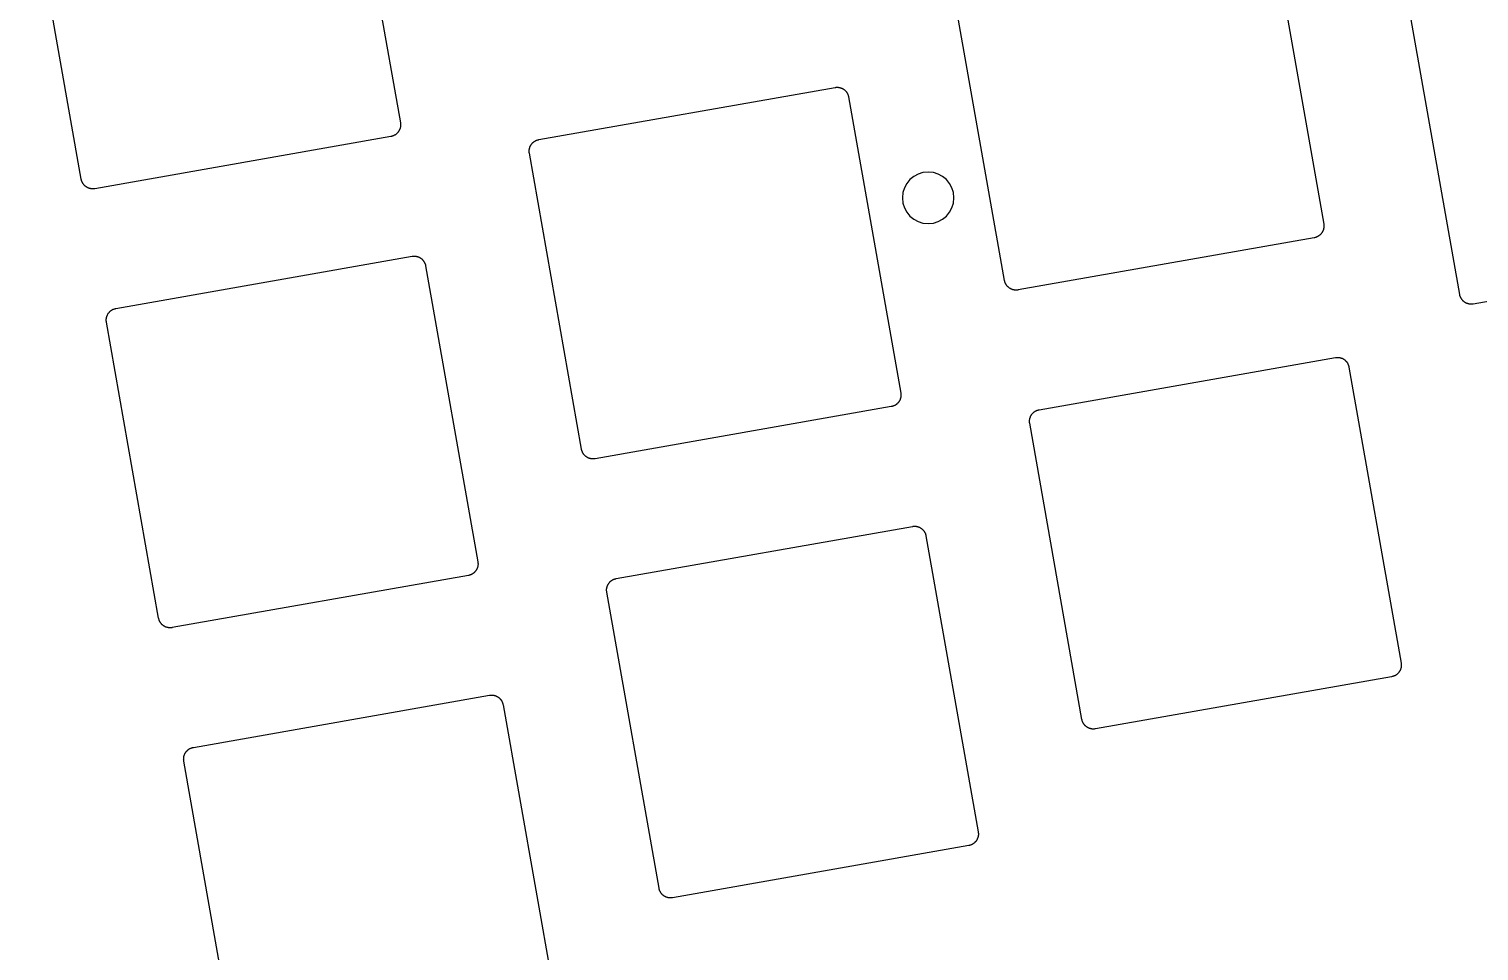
# Model space of a CAD drawing. Extents: x -763 to 762, y 34 to 355.
# Drawn here: x 314.6 to 376.6, y 229.8 to 269.2 of the extents above; entities that cross this region are included whole.
import ezdxf

# ---------------------------------------------------------------- set-up
doc = ezdxf.new("R2010")
doc.units = 0
doc.layers.add('2D_ACR_PLOT$CUT2', color=3, linetype='CONTINUOUS')

msp = doc.modelspace()

# ---------------------------------------------------------------- linework, layer by layer
at = {"layer": '2D_ACR_PLOT$CUT2'}
for p, q in [((328.274, 277.816), (330.505, 265.161)), ((316.865, 262.756), (314.634, 275.411)), ((367.725, 273.488), (369.956, 260.833)), ((356.316, 258.428), (354.085, 271.083)), ((375.766, 257.828), (373.535, 270.483)), ((336.419, 264.446), (349.074, 266.677)), ((349.074, 266.677), (349.091, 266.68)), ((349.091, 266.68), (349.108, 266.682)), ((349.108, 266.682), (349.125, 266.684)), ((349.125, 266.684), (349.142, 266.685)), ((349.142, 266.685), (349.159, 266.685)), ((349.159, 266.685), (349.176, 266.685)), ((349.176, 266.685), (349.193, 266.684)), ((349.193, 266.684), (349.21, 266.683)), ((349.21, 266.683), (349.227, 266.681)), ((349.227, 266.681), (349.244, 266.678)), ((349.244, 266.678), (349.261, 266.675)), ((349.261, 266.675), (349.277, 266.671)), ((349.277, 266.671), (349.294, 266.667)), ((349.294, 266.667), (349.31, 266.662)), ((349.31, 266.662), (349.326, 266.657)), ((349.326, 266.657), (349.342, 266.651)), ((349.342, 266.651), (349.358, 266.644)), ((349.358, 266.644), (349.374, 266.637)), ((349.374, 266.637), (349.389, 266.63)), ((349.389, 266.63), (349.404, 266.622)), ((349.404, 266.622), (349.419, 266.613)), ((349.419, 266.613), (349.433, 266.604)), ((349.433, 266.604), (349.447, 266.595)), ((349.447, 266.595), (349.461, 266.585)), ((349.461, 266.585), (349.475, 266.574)), ((349.475, 266.574), (349.488, 266.563)), ((349.488, 266.563), (349.501, 266.552)), ((349.501, 266.552), (349.513, 266.54)), ((349.513, 266.54), (349.525, 266.528)), ((349.525, 266.528), (349.536, 266.515)), ((349.536, 266.515), (349.547, 266.502)), ((349.547, 266.502), (349.558, 266.489)), ((349.558, 266.489), (349.568, 266.475)), ((349.568, 266.475), (349.578, 266.461)), ((349.578, 266.461), (349.587, 266.446)), ((349.587, 266.446), (349.596, 266.432)), ((349.596, 266.432), (349.604, 266.417)), ((349.604, 266.417), (349.611, 266.401)), ((349.611, 266.401), (349.619, 266.386)), ((349.619, 266.386), (349.625, 266.37)), ((349.625, 266.37), (349.631, 266.354)), ((349.631, 266.354), (349.637, 266.338)), ((349.637, 266.338), (349.642, 266.322)), ((349.642, 266.322), (349.646, 266.305)), ((349.646, 266.305), (349.65, 266.289)), ((349.65, 266.289), (349.653, 266.272)), ((349.653, 266.272), (351.884, 253.617)), ((330.099, 264.582), (317.445, 262.351)), ((330.116, 264.585), (330.099, 264.582)), ((330.133, 264.589), (330.116, 264.585)), ((330.149, 264.593), (330.133, 264.589)), ((330.166, 264.598), (330.149, 264.593)), ((330.182, 264.604), (330.166, 264.598)), ((330.198, 264.61), (330.182, 264.604)), ((330.214, 264.616), (330.198, 264.61)), ((330.229, 264.624), (330.214, 264.616)), ((330.244, 264.631), (330.229, 264.624)), ((330.259, 264.639), (330.244, 264.631)), ((330.274, 264.648), (330.259, 264.639)), ((330.288, 264.657), (330.274, 264.648)), ((330.303, 264.667), (330.288, 264.657)), ((330.316, 264.677), (330.303, 264.667)), ((330.33, 264.688), (330.316, 264.677)), ((330.343, 264.699), (330.33, 264.688)), ((330.355, 264.71), (330.343, 264.699)), ((330.368, 264.722), (330.355, 264.71)), ((330.379, 264.734), (330.368, 264.722)), ((330.391, 264.747), (330.379, 264.734)), ((330.402, 264.76), (330.391, 264.747)), ((330.412, 264.774), (330.402, 264.76)), ((330.422, 264.788), (330.412, 264.774)), ((330.432, 264.802), (330.422, 264.788)), ((330.441, 264.816), (330.432, 264.802)), ((330.449, 264.831), (330.441, 264.816)), ((330.457, 264.846), (330.449, 264.831)), ((330.465, 264.861), (330.457, 264.846)), ((330.472, 264.877), (330.465, 264.861)), ((330.478, 264.893), (330.472, 264.877)), ((330.484, 264.909), (330.478, 264.893)), ((330.49, 264.925), (330.484, 264.909)), ((330.495, 264.941), (330.49, 264.925)), ((330.499, 264.958), (330.495, 264.941)), ((330.503, 264.974), (330.499, 264.958)), ((330.506, 264.991), (330.503, 264.974)), ((330.505, 265.161), (330.508, 265.144)), ((330.508, 265.008), (330.506, 264.991)), ((330.508, 265.144), (330.51, 265.127)), ((330.51, 265.025), (330.508, 265.008)), ((330.51, 265.127), (330.511, 265.11)), ((330.512, 265.042), (330.51, 265.025)), ((330.511, 265.11), (330.512, 265.093)), ((330.512, 265.093), (330.513, 265.076)), ((330.513, 265.076), (330.512, 265.059)), ((330.512, 265.059), (330.512, 265.042)), ((336.006, 263.969), (336.007, 263.986)), ((336.006, 263.952), (336.006, 263.969)), ((336.006, 263.935), (336.006, 263.952)), ((336.007, 263.918), (336.006, 263.935)), ((336.007, 263.986), (336.008, 264.003)), ((336.008, 264.003), (336.01, 264.02)), ((336.01, 264.02), (336.013, 264.037)), ((336.013, 264.037), (336.016, 264.053)), ((336.016, 264.053), (336.02, 264.07)), ((336.02, 264.07), (336.024, 264.087)), ((336.024, 264.087), (336.029, 264.103)), ((336.029, 264.103), (336.034, 264.119)), ((336.034, 264.119), (336.04, 264.135)), ((336.04, 264.135), (336.047, 264.151)), ((336.047, 264.151), (336.054, 264.167)), ((336.054, 264.167), (336.061, 264.182)), ((336.061, 264.182), (336.069, 264.197)), ((336.069, 264.197), (336.078, 264.212)), ((336.078, 264.212), (336.087, 264.226)), ((336.087, 264.226), (336.096, 264.24)), ((336.096, 264.24), (336.106, 264.254)), ((336.106, 264.254), (336.117, 264.268)), ((336.117, 264.268), (336.128, 264.281)), ((336.128, 264.281), (336.139, 264.293)), ((336.139, 264.293), (336.151, 264.306)), ((336.151, 264.306), (336.163, 264.318)), ((336.163, 264.318), (336.176, 264.329)), ((336.176, 264.329), (336.189, 264.34)), ((336.189, 264.34), (336.202, 264.351)), ((336.202, 264.351), (336.216, 264.361)), ((336.216, 264.361), (336.23, 264.371)), ((336.23, 264.371), (336.245, 264.38)), ((336.245, 264.38), (336.259, 264.388)), ((336.259, 264.388), (336.274, 264.397)), ((336.274, 264.397), (336.289, 264.404)), ((336.289, 264.404), (336.305, 264.411)), ((336.305, 264.411), (336.321, 264.418)), ((336.321, 264.418), (336.337, 264.424)), ((336.337, 264.424), (336.353, 264.43)), ((336.353, 264.43), (336.369, 264.435)), ((336.369, 264.435), (336.386, 264.439)), ((336.386, 264.439), (336.402, 264.443)), ((336.402, 264.443), (336.419, 264.446)), ((336.009, 263.901), (336.007, 263.918)), ((336.011, 263.884), (336.009, 263.901)), ((336.014, 263.867), (336.011, 263.884)), ((338.245, 251.212), (336.014, 263.867)), ((316.869, 262.739), (316.865, 262.756)), ((316.873, 262.723), (316.869, 262.739)), ((316.877, 262.706), (316.873, 262.723)), ((316.882, 262.69), (316.877, 262.706)), ((316.887, 262.674), (316.882, 262.69)), ((316.893, 262.658), (316.887, 262.674)), ((316.9, 262.642), (316.893, 262.658)), ((316.907, 262.627), (316.9, 262.642)), ((316.915, 262.611), (316.907, 262.627)), ((316.923, 262.596), (316.915, 262.611)), ((316.932, 262.582), (316.923, 262.596)), ((316.941, 262.567), (316.932, 262.582)), ((316.95, 262.553), (316.941, 262.567)), ((316.961, 262.539), (316.95, 262.553)), ((316.971, 262.526), (316.961, 262.539)), ((316.982, 262.513), (316.971, 262.526)), ((316.994, 262.5), (316.982, 262.513)), ((317.006, 262.488), (316.994, 262.5)), ((317.018, 262.476), (317.006, 262.488)), ((317.031, 262.465), (317.018, 262.476)), ((317.044, 262.454), (317.031, 262.465)), ((317.057, 262.443), (317.044, 262.454)), ((317.071, 262.433), (317.057, 262.443)), ((317.085, 262.424), (317.071, 262.433)), ((317.1, 262.415), (317.085, 262.424)), ((317.114, 262.406), (317.1, 262.415)), ((317.13, 262.398), (317.114, 262.406)), ((317.145, 262.391), (317.13, 262.398)), ((317.16, 262.384), (317.145, 262.391)), ((317.176, 262.377), (317.16, 262.384)), ((317.192, 262.371), (317.176, 262.377)), ((317.208, 262.366), (317.192, 262.371)), ((317.225, 262.361), (317.208, 262.366)), ((317.241, 262.357), (317.225, 262.361)), ((317.258, 262.353), (317.241, 262.357)), ((317.275, 262.35), (317.258, 262.353)), ((317.292, 262.347), (317.275, 262.35)), ((317.309, 262.345), (317.292, 262.347)), ((317.326, 262.344), (317.309, 262.345)), ((317.343, 262.343), (317.326, 262.344)), ((317.36, 262.343), (317.343, 262.343)), ((317.377, 262.343), (317.36, 262.343)), ((317.394, 262.344), (317.377, 262.343)), ((317.411, 262.346), (317.394, 262.344)), ((317.428, 262.348), (317.411, 262.346)), ((317.445, 262.351), (317.428, 262.348)), ((369.55, 260.254), (356.896, 258.023)), ((369.567, 260.257), (369.55, 260.254)), ((369.584, 260.261), (369.567, 260.257)), ((369.6, 260.266), (369.584, 260.261)), ((369.617, 260.271), (369.6, 260.266)), ((369.633, 260.276), (369.617, 260.271)), ((369.649, 260.282), (369.633, 260.276)), ((369.664, 260.289), (369.649, 260.282)), ((369.68, 260.296), (369.664, 260.289)), ((369.695, 260.304), (369.68, 260.296)), ((369.71, 260.312), (369.695, 260.304)), ((369.725, 260.32), (369.71, 260.312)), ((369.739, 260.33), (369.725, 260.32)), ((369.753, 260.339), (369.739, 260.33)), ((369.767, 260.349), (369.753, 260.339)), ((369.781, 260.36), (369.767, 260.349)), ((369.794, 260.371), (369.781, 260.36)), ((369.806, 260.383), (369.794, 260.371)), ((369.818, 260.394), (369.806, 260.383)), ((369.83, 260.407), (369.818, 260.394)), ((369.842, 260.419), (369.83, 260.407)), ((369.853, 260.433), (369.842, 260.419)), ((369.863, 260.446), (369.853, 260.433)), ((369.873, 260.46), (369.863, 260.446)), ((369.883, 260.474), (369.873, 260.46)), ((369.892, 260.488), (369.883, 260.474)), ((369.9, 260.503), (369.892, 260.488)), ((369.908, 260.518), (369.9, 260.503)), ((369.916, 260.534), (369.908, 260.518)), ((369.923, 260.549), (369.916, 260.534)), ((369.929, 260.565), (369.923, 260.549)), ((369.935, 260.581), (369.929, 260.565)), ((369.941, 260.597), (369.935, 260.581)), ((369.945, 260.614), (369.941, 260.597)), ((369.95, 260.63), (369.945, 260.614)), ((369.953, 260.647), (369.95, 260.63)), ((369.957, 260.664), (369.953, 260.647)), ((369.956, 260.833), (369.959, 260.817)), ((369.959, 260.68), (369.957, 260.664)), ((369.959, 260.817), (369.961, 260.8)), ((369.961, 260.697), (369.959, 260.68)), ((369.961, 260.8), (369.962, 260.783)), ((369.962, 260.714), (369.961, 260.697)), ((369.962, 260.783), (369.963, 260.766)), ((369.963, 260.731), (369.962, 260.714)), ((369.963, 260.766), (369.963, 260.749)), ((369.963, 260.749), (369.963, 260.731)), ((389, 259.654), (376.345, 257.422)), ((318.348, 257.23), (331.002, 259.461)), ((331.002, 259.461), (331.019, 259.464)), ((331.019, 259.464), (331.036, 259.466)), ((331.036, 259.466), (331.053, 259.467)), ((331.053, 259.467), (331.07, 259.468)), ((331.07, 259.468), (331.087, 259.469)), ((331.087, 259.469), (331.104, 259.468)), ((331.104, 259.468), (331.122, 259.467)), ((331.122, 259.467), (331.139, 259.466)), ((331.139, 259.466), (331.155, 259.464)), ((331.155, 259.464), (331.172, 259.462)), ((331.172, 259.462), (331.189, 259.458)), ((331.189, 259.458), (331.206, 259.455)), ((331.206, 259.455), (331.222, 259.45)), ((331.222, 259.45), (331.239, 259.446)), ((331.239, 259.446), (331.255, 259.44)), ((331.255, 259.44), (331.271, 259.434)), ((331.271, 259.434), (331.287, 259.428)), ((331.287, 259.428), (331.302, 259.421)), ((331.302, 259.421), (331.318, 259.413)), ((331.318, 259.413), (331.333, 259.405)), ((331.333, 259.405), (331.347, 259.397)), ((331.347, 259.397), (331.362, 259.388)), ((331.362, 259.388), (331.376, 259.378)), ((331.376, 259.378), (331.39, 259.368)), ((331.39, 259.368), (331.403, 259.358)), ((331.403, 259.358), (331.416, 259.347)), ((331.416, 259.347), (331.429, 259.335)), ((331.429, 259.335), (331.441, 259.323)), ((331.441, 259.323), (331.453, 259.311)), ((331.453, 259.311), (331.465, 259.299)), ((331.465, 259.299), (331.476, 259.286)), ((331.476, 259.286), (331.487, 259.272)), ((331.487, 259.272), (331.497, 259.258)), ((331.497, 259.258), (331.506, 259.244)), ((331.506, 259.244), (331.515, 259.23)), ((331.515, 259.23), (331.524, 259.215)), ((331.524, 259.215), (331.532, 259.2)), ((331.532, 259.2), (331.54, 259.185)), ((331.54, 259.185), (331.547, 259.169)), ((331.547, 259.169), (331.554, 259.154)), ((331.554, 259.154), (331.56, 259.138)), ((331.56, 259.138), (331.565, 259.122)), ((331.565, 259.122), (331.57, 259.105)), ((331.57, 259.105), (331.575, 259.089)), ((331.575, 259.089), (331.578, 259.072)), ((331.578, 259.072), (331.582, 259.055)), ((331.582, 259.055), (333.813, 246.401)), ((356.32, 258.412), (356.316, 258.428)), ((356.323, 258.395), (356.32, 258.412)), ((356.328, 258.379), (356.323, 258.395)), ((356.333, 258.362), (356.328, 258.379)), ((356.338, 258.346), (356.333, 258.362)), ((356.344, 258.33), (356.338, 258.346)), ((356.351, 258.314), (356.344, 258.33)), ((356.358, 258.299), (356.351, 258.314)), ((356.366, 258.284), (356.358, 258.299)), ((356.374, 258.269), (356.366, 258.284)), ((356.382, 258.254), (356.374, 258.269)), ((356.392, 258.239), (356.382, 258.254)), ((356.401, 258.225), (356.392, 258.239)), ((356.411, 258.212), (356.401, 258.225)), ((356.422, 258.198), (356.411, 258.212)), ((356.433, 258.185), (356.422, 258.198)), ((356.445, 258.173), (356.433, 258.185)), ((356.457, 258.16), (356.445, 258.173)), ((356.469, 258.149), (356.457, 258.16)), ((356.482, 258.137), (356.469, 258.149)), ((356.495, 258.126), (356.482, 258.137)), ((356.508, 258.116), (356.495, 258.126)), ((356.522, 258.106), (356.508, 258.116)), ((356.536, 258.096), (356.522, 258.106)), ((356.551, 258.087), (356.536, 258.096)), ((356.565, 258.079), (356.551, 258.087)), ((356.58, 258.07), (356.565, 258.079)), ((356.596, 258.063), (356.58, 258.07)), ((356.611, 258.056), (356.596, 258.063)), ((356.627, 258.049), (356.611, 258.056)), ((356.643, 258.044), (356.627, 258.049)), ((356.659, 258.038), (356.643, 258.044)), ((356.676, 258.033), (356.659, 258.038)), ((356.692, 258.029), (356.676, 258.033)), ((356.709, 258.025), (356.692, 258.029)), ((356.726, 258.022), (356.709, 258.025)), ((356.743, 258.02), (356.726, 258.022)), ((356.759, 258.018), (356.743, 258.02)), ((356.776, 258.016), (356.759, 258.018)), ((356.794, 258.016), (356.776, 258.016)), ((356.811, 258.015), (356.794, 258.016)), ((356.828, 258.016), (356.811, 258.015)), ((356.845, 258.017), (356.828, 258.016)), ((356.862, 258.018), (356.845, 258.017)), ((356.879, 258.02), (356.862, 258.018)), ((356.896, 258.023), (356.879, 258.02)), ((375.769, 257.811), (375.766, 257.828)), ((375.773, 257.795), (375.769, 257.811)), ((375.778, 257.778), (375.773, 257.795)), ((375.782, 257.762), (375.778, 257.778)), ((375.788, 257.746), (375.782, 257.762)), ((375.794, 257.73), (375.788, 257.746)), ((318.104, 257.113), (318.117, 257.124)), ((318.117, 257.124), (318.131, 257.134)), ((318.131, 257.134), (318.145, 257.145)), ((318.145, 257.145), (318.159, 257.154)), ((318.159, 257.154), (318.173, 257.163)), ((318.173, 257.163), (318.188, 257.172)), ((318.188, 257.172), (318.203, 257.18)), ((318.203, 257.18), (318.218, 257.188)), ((318.218, 257.188), (318.234, 257.195)), ((318.234, 257.195), (318.249, 257.202)), ((318.249, 257.202), (318.265, 257.208)), ((318.265, 257.208), (318.281, 257.213)), ((318.281, 257.213), (318.298, 257.218)), ((318.298, 257.218), (318.314, 257.222)), ((318.314, 257.222), (318.331, 257.226)), ((318.331, 257.226), (318.348, 257.23)), ((375.801, 257.714), (375.794, 257.73)), ((375.808, 257.698), (375.801, 257.714)), ((375.815, 257.683), (375.808, 257.698)), ((375.824, 257.668), (375.815, 257.683)), ((375.832, 257.653), (375.824, 257.668)), ((375.841, 257.639), (375.832, 257.653)), ((375.851, 257.625), (375.841, 257.639)), ((375.861, 257.611), (375.851, 257.625)), ((375.872, 257.598), (375.861, 257.611)), ((375.883, 257.585), (375.872, 257.598)), ((375.894, 257.572), (375.883, 257.585)), ((375.906, 257.56), (375.894, 257.572)), ((375.919, 257.548), (375.906, 257.56)), ((375.931, 257.537), (375.919, 257.548)), ((375.944, 257.526), (375.931, 257.537)), ((375.958, 257.515), (375.944, 257.526)), ((375.972, 257.505), (375.958, 257.515)), ((375.986, 257.496), (375.972, 257.505)), ((376, 257.487), (375.986, 257.496)), ((376.015, 257.478), (376, 257.487)), ((376.03, 257.47), (376.015, 257.478)), ((376.045, 257.462), (376.03, 257.47)), ((376.061, 257.455), (376.045, 257.462)), ((376.077, 257.449), (376.061, 257.455)), ((376.093, 257.443), (376.077, 257.449)), ((376.109, 257.438), (376.093, 257.443)), ((376.125, 257.433), (376.109, 257.438)), ((376.142, 257.429), (376.125, 257.433)), ((376.159, 257.425), (376.142, 257.429)), ((376.175, 257.422), (376.159, 257.425)), ((376.192, 257.419), (376.175, 257.422)), ((376.209, 257.417), (376.192, 257.419)), ((376.226, 257.416), (376.209, 257.417)), ((376.243, 257.415), (376.226, 257.416)), ((376.26, 257.415), (376.243, 257.415)), ((376.277, 257.415), (376.26, 257.415)), ((376.294, 257.416), (376.277, 257.415)), ((376.311, 257.418), (376.294, 257.416)), ((376.328, 257.42), (376.311, 257.418)), ((376.345, 257.422), (376.328, 257.42)), ((317.935, 256.752), (317.936, 256.769)), ((317.935, 256.735), (317.935, 256.752)), ((317.935, 256.718), (317.935, 256.735)), ((317.936, 256.701), (317.935, 256.718)), ((317.936, 256.769), (317.937, 256.786)), ((317.937, 256.684), (317.936, 256.701)), ((317.937, 256.786), (317.939, 256.803)), ((317.939, 256.667), (317.937, 256.684)), ((317.939, 256.803), (317.941, 256.82)), ((317.942, 256.65), (317.939, 256.667)), ((317.941, 256.82), (317.945, 256.837)), ((320.173, 243.996), (317.942, 256.65)), ((317.945, 256.837), (317.948, 256.854)), ((317.948, 256.854), (317.953, 256.87)), ((317.953, 256.87), (317.957, 256.887)), ((317.957, 256.887), (317.963, 256.903)), ((317.963, 256.903), (317.969, 256.919)), ((317.969, 256.919), (317.975, 256.935)), ((317.975, 256.935), (317.982, 256.95)), ((317.982, 256.95), (317.99, 256.965)), ((317.99, 256.965), (317.998, 256.981)), ((317.998, 256.981), (318.006, 256.995)), ((318.006, 256.995), (318.015, 257.01)), ((318.015, 257.01), (318.025, 257.024)), ((318.025, 257.024), (318.035, 257.038)), ((318.035, 257.038), (318.045, 257.051)), ((318.045, 257.051), (318.056, 257.064)), ((318.056, 257.064), (318.068, 257.077)), ((318.068, 257.077), (318.08, 257.089)), ((318.08, 257.089), (318.092, 257.101)), ((318.092, 257.101), (318.104, 257.113)), ((357.799, 252.902), (370.453, 255.133)), ((370.453, 255.133), (370.47, 255.136)), ((370.47, 255.136), (370.487, 255.138)), ((370.487, 255.138), (370.504, 255.14)), ((370.504, 255.14), (370.521, 255.14)), ((370.521, 255.14), (370.538, 255.141)), ((370.538, 255.141), (370.555, 255.141)), ((370.555, 255.141), (370.572, 255.14)), ((370.572, 255.14), (370.589, 255.138)), ((370.589, 255.138), (370.606, 255.136)), ((370.606, 255.136), (370.623, 255.134)), ((370.623, 255.134), (370.64, 255.131)), ((370.64, 255.131), (370.657, 255.127)), ((370.657, 255.127), (370.673, 255.123)), ((370.673, 255.123), (370.69, 255.118)), ((370.69, 255.118), (370.706, 255.113)), ((370.706, 255.113), (370.722, 255.107)), ((370.722, 255.107), (370.738, 255.1)), ((370.738, 255.1), (370.753, 255.093)), ((370.753, 255.093), (370.768, 255.086)), ((370.768, 255.086), (370.784, 255.078)), ((370.784, 255.078), (370.798, 255.069)), ((370.798, 255.069), (370.813, 255.06)), ((370.813, 255.06), (370.827, 255.05)), ((370.827, 255.05), (370.841, 255.04)), ((370.841, 255.04), (370.854, 255.03)), ((370.854, 255.03), (370.867, 255.019)), ((370.867, 255.019), (370.88, 255.008)), ((370.88, 255.008), (370.892, 254.996)), ((370.892, 254.996), (370.904, 254.984)), ((370.904, 254.984), (370.916, 254.971)), ((370.916, 254.971), (370.927, 254.958)), ((370.927, 254.958), (370.937, 254.944)), ((370.937, 254.944), (370.948, 254.931)), ((370.948, 254.931), (370.957, 254.917)), ((370.957, 254.917), (370.966, 254.902)), ((370.966, 254.902), (370.975, 254.888)), ((370.975, 254.888), (370.983, 254.873)), ((370.983, 254.873), (370.991, 254.857)), ((370.991, 254.857), (370.998, 254.842)), ((370.998, 254.842), (371.005, 254.826)), ((371.005, 254.826), (371.011, 254.81)), ((371.011, 254.81), (371.016, 254.794)), ((371.016, 254.794), (371.021, 254.778)), ((371.021, 254.778), (371.025, 254.761)), ((371.025, 254.761), (371.029, 254.744)), ((371.029, 254.744), (371.033, 254.728)), ((371.033, 254.728), (373.264, 242.073)), ((351.878, 253.414), (351.874, 253.397)), ((351.882, 253.43), (351.878, 253.414)), ((351.885, 253.447), (351.882, 253.43)), ((351.884, 253.617), (351.887, 253.6)), ((351.888, 253.464), (351.885, 253.447)), ((351.887, 253.6), (351.889, 253.583)), ((351.89, 253.481), (351.888, 253.464)), ((351.889, 253.583), (351.891, 253.566)), ((351.891, 253.498), (351.89, 253.481)), ((351.891, 253.566), (351.892, 253.549)), ((351.892, 253.515), (351.891, 253.498)), ((351.892, 253.549), (351.892, 253.532)), ((351.892, 253.532), (351.892, 253.515)), ((351.479, 253.038), (338.824, 250.806)), ((351.496, 253.041), (351.479, 253.038)), ((351.512, 253.045), (351.496, 253.041)), ((351.529, 253.049), (351.512, 253.045)), ((351.545, 253.054), (351.529, 253.049)), ((351.561, 253.06), (351.545, 253.054)), ((351.577, 253.066), (351.561, 253.06)), ((351.593, 253.072), (351.577, 253.066)), ((351.609, 253.079), (351.593, 253.072)), ((351.624, 253.087), (351.609, 253.079)), ((351.639, 253.095), (351.624, 253.087)), ((351.653, 253.104), (351.639, 253.095)), ((351.668, 253.113), (351.653, 253.104)), ((351.682, 253.123), (351.668, 253.113)), ((351.696, 253.133), (351.682, 253.123)), ((351.709, 253.144), (351.696, 253.133)), ((351.722, 253.155), (351.709, 253.144)), ((351.735, 253.166), (351.722, 253.155)), ((351.747, 253.178), (351.735, 253.166)), ((351.759, 253.19), (351.747, 253.178)), ((351.77, 253.203), (351.759, 253.19)), ((351.781, 253.216), (351.77, 253.203)), ((351.792, 253.23), (351.781, 253.216)), ((351.802, 253.243), (351.792, 253.23)), ((351.811, 253.258), (351.802, 253.243)), ((351.82, 253.272), (351.811, 253.258)), ((351.829, 253.287), (351.82, 253.272)), ((351.837, 253.302), (351.829, 253.287)), ((351.844, 253.317), (351.837, 253.302)), ((351.851, 253.333), (351.844, 253.317)), ((351.858, 253.349), (351.851, 253.333)), ((351.864, 253.365), (351.858, 253.349)), ((351.869, 253.381), (351.864, 253.365)), ((351.874, 253.397), (351.869, 253.381)), ((357.543, 252.774), (357.555, 252.785)), ((357.555, 252.785), (357.568, 252.796)), ((357.568, 252.796), (357.582, 252.807)), ((357.582, 252.807), (357.595, 252.817)), ((357.595, 252.817), (357.61, 252.827)), ((357.61, 252.827), (357.624, 252.836)), ((357.624, 252.836), (357.639, 252.844)), ((357.639, 252.844), (357.654, 252.853)), ((357.654, 252.853), (357.669, 252.86)), ((357.669, 252.86), (357.684, 252.867)), ((357.684, 252.867), (357.7, 252.874)), ((357.7, 252.874), (357.716, 252.88)), ((357.716, 252.88), (357.732, 252.885)), ((357.732, 252.885), (357.749, 252.89)), ((357.749, 252.89), (357.765, 252.895)), ((357.765, 252.895), (357.782, 252.899)), ((357.782, 252.899), (357.799, 252.902)), ((357.385, 252.408), (357.386, 252.425)), ((357.386, 252.39), (357.385, 252.408)), ((357.386, 252.442), (357.388, 252.459)), ((357.386, 252.425), (357.386, 252.442)), ((357.387, 252.373), (357.386, 252.39)), ((357.388, 252.356), (357.387, 252.373)), ((357.388, 252.459), (357.39, 252.476)), ((357.39, 252.34), (357.388, 252.356)), ((357.39, 252.476), (357.392, 252.493)), ((357.393, 252.323), (357.39, 252.34)), ((357.392, 252.493), (357.395, 252.509)), ((359.624, 239.668), (357.393, 252.323)), ((357.395, 252.509), (357.399, 252.526)), ((357.399, 252.526), (357.403, 252.543)), ((357.403, 252.543), (357.408, 252.559)), ((357.408, 252.559), (357.414, 252.575)), ((357.414, 252.575), (357.42, 252.591)), ((357.42, 252.591), (357.426, 252.607)), ((357.426, 252.607), (357.433, 252.622)), ((357.433, 252.622), (357.441, 252.638)), ((357.441, 252.638), (357.449, 252.653)), ((357.449, 252.653), (357.457, 252.668)), ((357.457, 252.668), (357.466, 252.682)), ((357.466, 252.682), (357.476, 252.696)), ((357.476, 252.696), (357.486, 252.71)), ((357.486, 252.71), (357.496, 252.724)), ((357.496, 252.724), (357.507, 252.737)), ((357.507, 252.737), (357.519, 252.749)), ((357.519, 252.749), (357.53, 252.762)), ((357.53, 252.762), (357.543, 252.774)), ((338.248, 251.195), (338.245, 251.212)), ((338.252, 251.179), (338.248, 251.195)), ((338.256, 251.162), (338.252, 251.179)), ((338.261, 251.146), (338.256, 251.162)), ((338.267, 251.13), (338.261, 251.146)), ((338.273, 251.114), (338.267, 251.13)), ((338.279, 251.098), (338.273, 251.114)), ((338.287, 251.082), (338.279, 251.098)), ((338.294, 251.067), (338.287, 251.082)), ((338.302, 251.052), (338.294, 251.067)), ((338.311, 251.037), (338.302, 251.052)), ((338.32, 251.023), (338.311, 251.037)), ((338.33, 251.009), (338.32, 251.023)), ((338.34, 250.995), (338.33, 251.009)), ((338.351, 250.982), (338.34, 250.995)), ((338.362, 250.969), (338.351, 250.982)), ((338.373, 250.956), (338.362, 250.969)), ((338.385, 250.944), (338.373, 250.956)), ((338.397, 250.932), (338.385, 250.944)), ((338.41, 250.921), (338.397, 250.932)), ((338.423, 250.91), (338.41, 250.921)), ((338.437, 250.899), (338.423, 250.91)), ((338.451, 250.889), (338.437, 250.899)), ((338.465, 250.88), (338.451, 250.889)), ((338.479, 250.871), (338.465, 250.88)), ((338.494, 250.862), (338.479, 250.871)), ((338.509, 250.854), (338.494, 250.862)), ((338.524, 250.846), (338.509, 250.854)), ((338.54, 250.839), (338.524, 250.846)), ((338.556, 250.833), (338.54, 250.839)), ((338.572, 250.827), (338.556, 250.833)), ((338.588, 250.822), (338.572, 250.827)), ((338.604, 250.817), (338.588, 250.822)), ((338.621, 250.813), (338.604, 250.817)), ((338.637, 250.809), (338.621, 250.813)), ((338.654, 250.806), (338.637, 250.809)), ((338.671, 250.803), (338.654, 250.806)), ((338.688, 250.801), (338.671, 250.803)), ((338.705, 250.8), (338.688, 250.801)), ((338.722, 250.799), (338.705, 250.8)), ((338.739, 250.799), (338.722, 250.799)), ((338.756, 250.799), (338.739, 250.799)), ((338.773, 250.8), (338.756, 250.799)), ((338.79, 250.802), (338.773, 250.8)), ((338.807, 250.804), (338.79, 250.802)), ((338.824, 250.806), (338.807, 250.804)), ((339.727, 245.685), (352.382, 247.917)), ((352.382, 247.917), (352.399, 247.919)), ((352.399, 247.919), (352.416, 247.922)), ((352.416, 247.922), (352.433, 247.923)), ((352.433, 247.923), (352.45, 247.924)), ((352.45, 247.924), (352.467, 247.924)), ((352.467, 247.924), (352.484, 247.924)), ((352.484, 247.924), (352.501, 247.923)), ((352.501, 247.923), (352.518, 247.922)), ((352.518, 247.922), (352.535, 247.92)), ((352.535, 247.92), (352.552, 247.917)), ((352.552, 247.917), (352.569, 247.914)), ((352.569, 247.914), (352.585, 247.911)), ((352.585, 247.911), (352.602, 247.906)), ((352.602, 247.906), (352.618, 247.902)), ((352.618, 247.902), (352.634, 247.896)), ((352.634, 247.896), (352.65, 247.89)), ((352.65, 247.89), (352.666, 247.884)), ((352.666, 247.884), (352.682, 247.877)), ((352.682, 247.877), (352.697, 247.869)), ((352.697, 247.869), (352.712, 247.861)), ((352.712, 247.861), (352.727, 247.853)), ((352.727, 247.853), (352.741, 247.844)), ((352.741, 247.844), (352.755, 247.834)), ((352.755, 247.834), (352.769, 247.824)), ((352.769, 247.824), (352.783, 247.813)), ((352.783, 247.813), (352.796, 247.802)), ((352.796, 247.802), (352.809, 247.791)), ((352.809, 247.791), (352.821, 247.779)), ((352.821, 247.779), (352.833, 247.767)), ((352.833, 247.767), (352.844, 247.754)), ((352.844, 247.754), (352.855, 247.741)), ((352.855, 247.741), (352.866, 247.728)), ((352.866, 247.728), (352.876, 247.714)), ((352.876, 247.714), (352.886, 247.7)), ((352.886, 247.7), (352.895, 247.686)), ((352.895, 247.686), (352.904, 247.671)), ((352.904, 247.671), (352.912, 247.656)), ((352.912, 247.656), (352.919, 247.641)), ((352.919, 247.641), (352.927, 247.625)), ((352.927, 247.625), (352.933, 247.61)), ((352.933, 247.61), (352.939, 247.594)), ((352.939, 247.594), (352.945, 247.577)), ((352.945, 247.577), (352.95, 247.561)), ((352.95, 247.561), (352.954, 247.545)), ((352.954, 247.545), (352.958, 247.528)), ((352.958, 247.528), (352.961, 247.511)), ((352.961, 247.511), (355.192, 234.856)), ((333.687, 245.974), (333.676, 245.962)), ((333.699, 245.987), (333.687, 245.974)), ((333.71, 246), (333.699, 245.987)), ((333.72, 246.013), (333.71, 246)), ((333.73, 246.027), (333.72, 246.013)), ((333.74, 246.041), (333.73, 246.027)), ((333.749, 246.056), (333.74, 246.041)), ((333.757, 246.07), (333.749, 246.056)), ((333.765, 246.085), (333.757, 246.07)), ((333.773, 246.101), (333.765, 246.085)), ((333.78, 246.116), (333.773, 246.101)), ((333.786, 246.132), (333.78, 246.116)), ((333.792, 246.148), (333.786, 246.132)), ((333.798, 246.164), (333.792, 246.148)), ((333.803, 246.181), (333.798, 246.164)), ((333.807, 246.197), (333.803, 246.181)), ((333.811, 246.214), (333.807, 246.197)), ((333.814, 246.231), (333.811, 246.214)), ((333.813, 246.401), (333.816, 246.384)), ((333.816, 246.248), (333.814, 246.231)), ((333.816, 246.384), (333.818, 246.367)), ((333.818, 246.265), (333.816, 246.248)), ((333.818, 246.367), (333.819, 246.35)), ((333.82, 246.282), (333.818, 246.265)), ((333.819, 246.35), (333.82, 246.333)), ((333.82, 246.333), (333.821, 246.316)), ((333.821, 246.316), (333.82, 246.299)), ((333.82, 246.299), (333.82, 246.282)), ((333.407, 245.821), (320.753, 243.59)), ((333.424, 245.825), (333.407, 245.821)), ((333.441, 245.828), (333.424, 245.825)), ((333.457, 245.833), (333.441, 245.828)), ((333.474, 245.838), (333.457, 245.833)), ((333.49, 245.843), (333.474, 245.838)), ((333.506, 245.849), (333.49, 245.843)), ((333.522, 245.856), (333.506, 245.849)), ((333.537, 245.863), (333.522, 245.856)), ((333.552, 245.871), (333.537, 245.863)), ((333.567, 245.879), (333.552, 245.871)), ((333.582, 245.888), (333.567, 245.879)), ((333.596, 245.897), (333.582, 245.888)), ((333.611, 245.906), (333.596, 245.897)), ((333.624, 245.916), (333.611, 245.906)), ((333.638, 245.927), (333.624, 245.916)), ((333.651, 245.938), (333.638, 245.927)), ((333.663, 245.95), (333.651, 245.938)), ((333.676, 245.962), (333.663, 245.95)), ((339.337, 245.342), (339.342, 245.359)), ((339.342, 245.359), (339.348, 245.375)), ((339.348, 245.375), (339.355, 245.39)), ((339.355, 245.39), (339.362, 245.406)), ((339.362, 245.406), (339.369, 245.421)), ((339.369, 245.421), (339.377, 245.436)), ((339.377, 245.436), (339.386, 245.451)), ((339.386, 245.451), (339.395, 245.466)), ((339.395, 245.466), (339.404, 245.48)), ((339.404, 245.48), (339.414, 245.494)), ((339.414, 245.494), (339.425, 245.507)), ((339.425, 245.507), (339.436, 245.52)), ((339.436, 245.52), (339.447, 245.533)), ((339.447, 245.533), (339.459, 245.545)), ((339.459, 245.545), (339.471, 245.557)), ((339.471, 245.557), (339.484, 245.569)), ((339.484, 245.569), (339.497, 245.58)), ((339.497, 245.58), (339.51, 245.59)), ((339.51, 245.59), (339.524, 245.6)), ((339.524, 245.6), (339.538, 245.61)), ((339.538, 245.61), (339.553, 245.619)), ((339.553, 245.619), (339.567, 245.628)), ((339.567, 245.628), (339.582, 245.636)), ((339.582, 245.636), (339.597, 245.644)), ((339.597, 245.644), (339.613, 245.651)), ((339.613, 245.651), (339.629, 245.657)), ((339.629, 245.657), (339.645, 245.664)), ((339.645, 245.664), (339.661, 245.669)), ((339.661, 245.669), (339.677, 245.674)), ((339.677, 245.674), (339.694, 245.678)), ((339.694, 245.678), (339.71, 245.682)), ((339.71, 245.682), (339.727, 245.685)), ((339.314, 245.208), (339.315, 245.225)), ((339.314, 245.191), (339.314, 245.208)), ((339.314, 245.174), (339.314, 245.191)), ((339.315, 245.157), (339.314, 245.174)), ((339.315, 245.225), (339.316, 245.242)), ((339.317, 245.14), (339.315, 245.157)), ((339.316, 245.242), (339.318, 245.259)), ((339.319, 245.123), (339.317, 245.14)), ((339.318, 245.259), (339.321, 245.276)), ((339.322, 245.106), (339.319, 245.123)), ((339.321, 245.276), (339.324, 245.293)), ((341.553, 232.451), (339.322, 245.106)), ((339.324, 245.293), (339.328, 245.31)), ((339.328, 245.31), (339.332, 245.326)), ((339.332, 245.326), (339.337, 245.342)), ((320.177, 243.979), (320.173, 243.996)), ((320.181, 243.962), (320.177, 243.979)), ((320.185, 243.946), (320.181, 243.962)), ((320.19, 243.929), (320.185, 243.946)), ((320.195, 243.913), (320.19, 243.929)), ((320.201, 243.897), (320.195, 243.913)), ((320.208, 243.881), (320.201, 243.897)), ((320.215, 243.866), (320.208, 243.881)), ((320.223, 243.851), (320.215, 243.866)), ((320.231, 243.836), (320.223, 243.851)), ((320.24, 243.821), (320.231, 243.836)), ((320.249, 243.807), (320.24, 243.821)), ((320.258, 243.792), (320.249, 243.807)), ((320.269, 243.779), (320.258, 243.792)), ((320.279, 243.765), (320.269, 243.779)), ((320.29, 243.752), (320.279, 243.765)), ((320.302, 243.74), (320.29, 243.752)), ((320.314, 243.727), (320.302, 243.74)), ((320.326, 243.716), (320.314, 243.727)), ((320.339, 243.704), (320.326, 243.716)), ((320.352, 243.693), (320.339, 243.704)), ((320.365, 243.683), (320.352, 243.693)), ((320.379, 243.673), (320.365, 243.683)), ((320.393, 243.663), (320.379, 243.673)), ((320.408, 243.654), (320.393, 243.663)), ((320.422, 243.646), (320.408, 243.654)), ((320.438, 243.638), (320.422, 243.646)), ((320.453, 243.63), (320.438, 243.638)), ((320.468, 243.623), (320.453, 243.63)), ((320.484, 243.617), (320.468, 243.623)), ((320.5, 243.611), (320.484, 243.617)), ((320.516, 243.605), (320.5, 243.611)), ((320.533, 243.6), (320.516, 243.605)), ((320.549, 243.596), (320.533, 243.6)), ((320.566, 243.592), (320.549, 243.596)), ((320.583, 243.589), (320.566, 243.592)), ((320.6, 243.587), (320.583, 243.589)), ((320.617, 243.585), (320.6, 243.587)), ((320.634, 243.583), (320.617, 243.585)), ((320.651, 243.583), (320.634, 243.583)), ((320.668, 243.582), (320.651, 243.583)), ((320.685, 243.583), (320.668, 243.582)), ((320.702, 243.584), (320.685, 243.583)), ((320.719, 243.585), (320.702, 243.584)), ((320.736, 243.587), (320.719, 243.585)), ((320.753, 243.59), (320.736, 243.587)), ((373.126, 241.634), (373.114, 241.622)), ((373.138, 241.646), (373.126, 241.634)), ((373.15, 241.659), (373.138, 241.646)), ((373.161, 241.672), (373.15, 241.659)), ((373.171, 241.685), (373.161, 241.672)), ((373.181, 241.699), (373.171, 241.685)), ((373.191, 241.713), (373.181, 241.699)), ((373.2, 241.728), (373.191, 241.713)), ((373.208, 241.743), (373.2, 241.728)), ((373.216, 241.758), (373.208, 241.743)), ((373.224, 241.773), (373.216, 241.758)), ((373.231, 241.789), (373.224, 241.773)), ((373.237, 241.804), (373.231, 241.789)), ((373.243, 241.82), (373.237, 241.804)), ((373.249, 241.837), (373.243, 241.82)), ((373.253, 241.853), (373.249, 241.837)), ((373.258, 241.87), (373.253, 241.853)), ((373.261, 241.886), (373.258, 241.87)), ((373.265, 241.903), (373.261, 241.886)), ((373.264, 242.073), (373.267, 242.056)), ((373.267, 241.92), (373.265, 241.903)), ((373.267, 242.056), (373.269, 242.039)), ((373.269, 241.937), (373.267, 241.92)), ((373.269, 242.039), (373.27, 242.022)), ((373.27, 241.954), (373.269, 241.937)), ((373.27, 242.022), (373.271, 242.005)), ((373.271, 241.971), (373.27, 241.954)), ((373.271, 242.005), (373.271, 241.988)), ((373.271, 241.988), (373.271, 241.971)), ((372.858, 241.494), (360.204, 239.262)), ((372.875, 241.497), (372.858, 241.494)), ((372.892, 241.501), (372.875, 241.497)), ((372.908, 241.505), (372.892, 241.501)), ((372.925, 241.51), (372.908, 241.505)), ((372.941, 241.516), (372.925, 241.51)), ((372.957, 241.522), (372.941, 241.516)), ((372.972, 241.528), (372.957, 241.522)), ((372.988, 241.535), (372.972, 241.528)), ((373.003, 241.543), (372.988, 241.535)), ((373.018, 241.551), (373.003, 241.543)), ((373.033, 241.56), (373.018, 241.551)), ((373.047, 241.569), (373.033, 241.56)), ((373.061, 241.579), (373.047, 241.569)), ((373.075, 241.589), (373.061, 241.579)), ((373.089, 241.599), (373.075, 241.589)), ((373.102, 241.61), (373.089, 241.599)), ((373.114, 241.622), (373.102, 241.61)), ((321.656, 238.469), (334.31, 240.7)), ((334.31, 240.7), (334.327, 240.703)), ((334.327, 240.703), (334.344, 240.705)), ((334.344, 240.705), (334.361, 240.707)), ((334.361, 240.707), (334.378, 240.708)), ((334.378, 240.708), (334.395, 240.708)), ((334.395, 240.708), (334.412, 240.708)), ((334.412, 240.708), (334.43, 240.707)), ((334.43, 240.707), (334.447, 240.706)), ((334.447, 240.706), (334.463, 240.704)), ((334.463, 240.704), (334.48, 240.701)), ((334.48, 240.701), (334.497, 240.698)), ((334.497, 240.698), (334.514, 240.694)), ((334.514, 240.694), (334.53, 240.69)), ((334.53, 240.69), (334.547, 240.685)), ((334.547, 240.685), (334.563, 240.68)), ((334.563, 240.68), (334.579, 240.674)), ((334.579, 240.674), (334.595, 240.667)), ((334.595, 240.667), (334.61, 240.66)), ((334.61, 240.66), (334.626, 240.653)), ((334.626, 240.653), (334.641, 240.645)), ((334.641, 240.645), (334.655, 240.636)), ((334.655, 240.636), (334.67, 240.627)), ((334.67, 240.627), (334.684, 240.618)), ((334.684, 240.618), (334.698, 240.607)), ((334.698, 240.607), (334.711, 240.597)), ((334.711, 240.597), (334.724, 240.586)), ((334.724, 240.586), (334.737, 240.575)), ((334.737, 240.575), (334.749, 240.563)), ((334.749, 240.563), (334.761, 240.551)), ((334.761, 240.551), (334.773, 240.538)), ((334.773, 240.538), (334.784, 240.525)), ((334.784, 240.525), (334.795, 240.512)), ((334.795, 240.512), (334.805, 240.498)), ((334.805, 240.498), (334.814, 240.484)), ((334.814, 240.484), (334.823, 240.469)), ((334.823, 240.469), (334.832, 240.455)), ((334.832, 240.455), (334.84, 240.44)), ((334.84, 240.44), (334.848, 240.424)), ((334.848, 240.424), (334.855, 240.409)), ((334.855, 240.409), (334.862, 240.393)), ((334.862, 240.393), (334.868, 240.377)), ((334.868, 240.377), (334.873, 240.361)), ((334.873, 240.361), (334.878, 240.345)), ((334.878, 240.345), (334.883, 240.328)), ((334.883, 240.328), (334.886, 240.312)), ((334.886, 240.312), (334.89, 240.295)), ((334.89, 240.295), (337.121, 227.64)), ((359.628, 239.651), (359.624, 239.668)), ((359.631, 239.634), (359.628, 239.651)), ((359.636, 239.618), (359.631, 239.634)), ((359.641, 239.602), (359.636, 239.618)), ((359.646, 239.585), (359.641, 239.602)), ((359.652, 239.569), (359.646, 239.585)), ((359.659, 239.554), (359.652, 239.569)), ((359.666, 239.538), (359.659, 239.554)), ((359.674, 239.523), (359.666, 239.538)), ((359.682, 239.508), (359.674, 239.523)), ((359.69, 239.493), (359.682, 239.508)), ((359.7, 239.479), (359.69, 239.493)), ((359.709, 239.465), (359.7, 239.479)), ((359.719, 239.451), (359.709, 239.465)), ((359.73, 239.438), (359.719, 239.451)), ((359.741, 239.425), (359.73, 239.438)), ((359.753, 239.412), (359.741, 239.425)), ((359.765, 239.4), (359.753, 239.412)), ((359.777, 239.388), (359.765, 239.4)), ((359.79, 239.377), (359.777, 239.388)), ((359.803, 239.366), (359.79, 239.377)), ((359.816, 239.355), (359.803, 239.366)), ((359.83, 239.345), (359.816, 239.355)), ((359.844, 239.336), (359.83, 239.345)), ((359.859, 239.326), (359.844, 239.336)), ((359.873, 239.318), (359.859, 239.326)), ((359.888, 239.31), (359.873, 239.318)), ((359.904, 239.302), (359.888, 239.31)), ((359.919, 239.295), (359.904, 239.302)), ((359.935, 239.289), (359.919, 239.295)), ((359.951, 239.283), (359.935, 239.289)), ((359.967, 239.278), (359.951, 239.283)), ((359.984, 239.273), (359.967, 239.278)), ((360, 239.268), (359.984, 239.273)), ((360.017, 239.265), (360, 239.268)), ((360.034, 239.262), (360.017, 239.265)), ((360.051, 239.259), (360.034, 239.262)), ((360.067, 239.257), (360.051, 239.259)), ((360.084, 239.256), (360.067, 239.257)), ((360.102, 239.255), (360.084, 239.256)), ((360.119, 239.255), (360.102, 239.255)), ((360.136, 239.255), (360.119, 239.255)), ((360.153, 239.256), (360.136, 239.255)), ((360.17, 239.258), (360.153, 239.256)), ((360.187, 239.26), (360.17, 239.258)), ((360.204, 239.262), (360.187, 239.26)), ((321.242, 237.975), (321.243, 237.992)), ((321.243, 237.958), (321.242, 237.975)), ((321.243, 237.992), (321.244, 238.009)), ((321.244, 237.941), (321.243, 237.958)), ((321.244, 238.009), (321.245, 238.026)), ((321.245, 237.924), (321.244, 237.941)), ((321.245, 238.026), (321.247, 238.043)), ((321.247, 237.907), (321.245, 237.924)), ((321.247, 238.043), (321.249, 238.06)), ((321.249, 238.06), (321.253, 238.076)), ((321.253, 238.076), (321.256, 238.093)), ((321.256, 238.093), (321.261, 238.11)), ((321.261, 238.11), (321.265, 238.126)), ((321.265, 238.126), (321.271, 238.142)), ((321.271, 238.142), (321.277, 238.158)), ((321.277, 238.158), (321.283, 238.174)), ((321.283, 238.174), (321.29, 238.19)), ((321.29, 238.19), (321.298, 238.205)), ((321.298, 238.205), (321.306, 238.22)), ((321.306, 238.22), (321.314, 238.235)), ((321.314, 238.235), (321.323, 238.249)), ((321.323, 238.249), (321.333, 238.263)), ((321.333, 238.263), (321.343, 238.277)), ((321.343, 238.277), (321.353, 238.291)), ((321.353, 238.291), (321.364, 238.304)), ((321.364, 238.304), (321.376, 238.316)), ((321.376, 238.316), (321.388, 238.329)), ((321.388, 238.329), (321.4, 238.341)), ((321.4, 238.341), (321.412, 238.352)), ((321.412, 238.352), (321.425, 238.363)), ((321.425, 238.363), (321.439, 238.374)), ((321.439, 238.374), (321.453, 238.384)), ((321.453, 238.384), (321.467, 238.394)), ((321.467, 238.394), (321.481, 238.403)), ((321.481, 238.403), (321.496, 238.411)), ((321.496, 238.411), (321.511, 238.42)), ((321.511, 238.42), (321.526, 238.427)), ((321.526, 238.427), (321.542, 238.434)), ((321.542, 238.434), (321.557, 238.441)), ((321.557, 238.441), (321.573, 238.447)), ((321.573, 238.447), (321.589, 238.453)), ((321.589, 238.453), (321.606, 238.458)), ((321.606, 238.458), (321.622, 238.462)), ((321.622, 238.462), (321.639, 238.466)), ((321.639, 238.466), (321.656, 238.469)), ((321.25, 237.89), (321.247, 237.907)), ((323.481, 225.235), (321.25, 237.89)), ((355.192, 234.856), (355.195, 234.84)), ((355.195, 234.84), (355.197, 234.823)), ((355.197, 234.823), (355.199, 234.806)), ((354.787, 234.277), (342.132, 232.046)), ((354.804, 234.28), (354.787, 234.277)), ((354.82, 234.284), (354.804, 234.28)), ((354.837, 234.289), (354.82, 234.284)), ((354.853, 234.294), (354.837, 234.289)), ((354.869, 234.299), (354.853, 234.294)), ((354.885, 234.305), (354.869, 234.299)), ((354.901, 234.312), (354.885, 234.305)), ((354.917, 234.319), (354.901, 234.312)), ((354.932, 234.327), (354.917, 234.319)), ((354.947, 234.335), (354.932, 234.327)), ((354.961, 234.343), (354.947, 234.335)), ((354.976, 234.353), (354.961, 234.343)), ((354.99, 234.362), (354.976, 234.353)), ((355.004, 234.372), (354.99, 234.362)), ((355.017, 234.383), (355.004, 234.372)), ((355.03, 234.394), (355.017, 234.383)), ((355.043, 234.405), (355.03, 234.394)), ((355.055, 234.417), (355.043, 234.405)), ((355.067, 234.43), (355.055, 234.417)), ((355.078, 234.442), (355.067, 234.43)), ((355.089, 234.456), (355.078, 234.442)), ((355.1, 234.469), (355.089, 234.456)), ((355.11, 234.483), (355.1, 234.469)), ((355.119, 234.497), (355.11, 234.483)), ((355.128, 234.511), (355.119, 234.497)), ((355.137, 234.526), (355.128, 234.511)), ((355.145, 234.541), (355.137, 234.526)), ((355.152, 234.557), (355.145, 234.541)), ((355.159, 234.572), (355.152, 234.557)), ((355.166, 234.588), (355.159, 234.572)), ((355.172, 234.604), (355.166, 234.588)), ((355.177, 234.62), (355.172, 234.604)), ((355.182, 234.637), (355.177, 234.62)), ((355.186, 234.653), (355.182, 234.637)), ((355.19, 234.67), (355.186, 234.653)), ((355.193, 234.687), (355.19, 234.67)), ((355.196, 234.703), (355.193, 234.687)), ((355.198, 234.72), (355.196, 234.703)), ((355.199, 234.737), (355.198, 234.72)), ((355.199, 234.806), (355.2, 234.789)), ((355.2, 234.754), (355.199, 234.737)), ((355.2, 234.789), (355.2, 234.772)), ((355.2, 234.772), (355.2, 234.754)), ((341.556, 232.435), (341.553, 232.451)), ((341.56, 232.418), (341.556, 232.435)), ((341.564, 232.402), (341.56, 232.418)), ((341.569, 232.385), (341.564, 232.402)), ((341.575, 232.369), (341.569, 232.385)), ((341.581, 232.353), (341.575, 232.369)), ((341.587, 232.337), (341.581, 232.353)), ((341.595, 232.322), (341.587, 232.337)), ((341.602, 232.307), (341.595, 232.322)), ((341.61, 232.292), (341.602, 232.307)), ((341.619, 232.277), (341.61, 232.292)), ((341.628, 232.262), (341.619, 232.277)), ((341.638, 232.248), (341.628, 232.262)), ((341.648, 232.235), (341.638, 232.248)), ((341.659, 232.221), (341.648, 232.235)), ((341.67, 232.208), (341.659, 232.221)), ((341.681, 232.196), (341.67, 232.208)), ((341.693, 232.183), (341.681, 232.196)), ((341.705, 232.172), (341.693, 232.183)), ((341.718, 232.16), (341.705, 232.172)), ((341.731, 232.149), (341.718, 232.16)), ((341.745, 232.139), (341.731, 232.149)), ((341.759, 232.129), (341.745, 232.139)), ((341.773, 232.119), (341.759, 232.129)), ((341.787, 232.11), (341.773, 232.119)), ((341.802, 232.101), (341.787, 232.11)), ((341.817, 232.093), (341.802, 232.101)), ((341.832, 232.086), (341.817, 232.093)), ((341.848, 232.079), (341.832, 232.086)), ((341.864, 232.072), (341.848, 232.079)), ((341.88, 232.066), (341.864, 232.072)), ((341.896, 232.061), (341.88, 232.066)), ((341.912, 232.056), (341.896, 232.061)), ((341.929, 232.052), (341.912, 232.056)), ((341.945, 232.048), (341.929, 232.052)), ((341.962, 232.045), (341.945, 232.048)), ((341.979, 232.043), (341.962, 232.045)), ((341.996, 232.041), (341.979, 232.043)), ((342.013, 232.039), (341.996, 232.041)), ((342.03, 232.038), (342.013, 232.039)), ((342.047, 232.038), (342.03, 232.038)), ((342.064, 232.039), (342.047, 232.038)), ((342.081, 232.04), (342.064, 232.039)), ((342.098, 232.041), (342.081, 232.04)), ((342.115, 232.043), (342.098, 232.041)), ((342.132, 232.046), (342.115, 232.043))]:
    msp.add_line(p, q, dxfattribs=at)
at = {"layer": '2D_ACR_PLOT$CUT2', "extrusion": (0, 0, -1)}
msp.add_circle((-353.054, 261.959), 1.1, dxfattribs=at)

doc.saveas('drawing.dxf')
